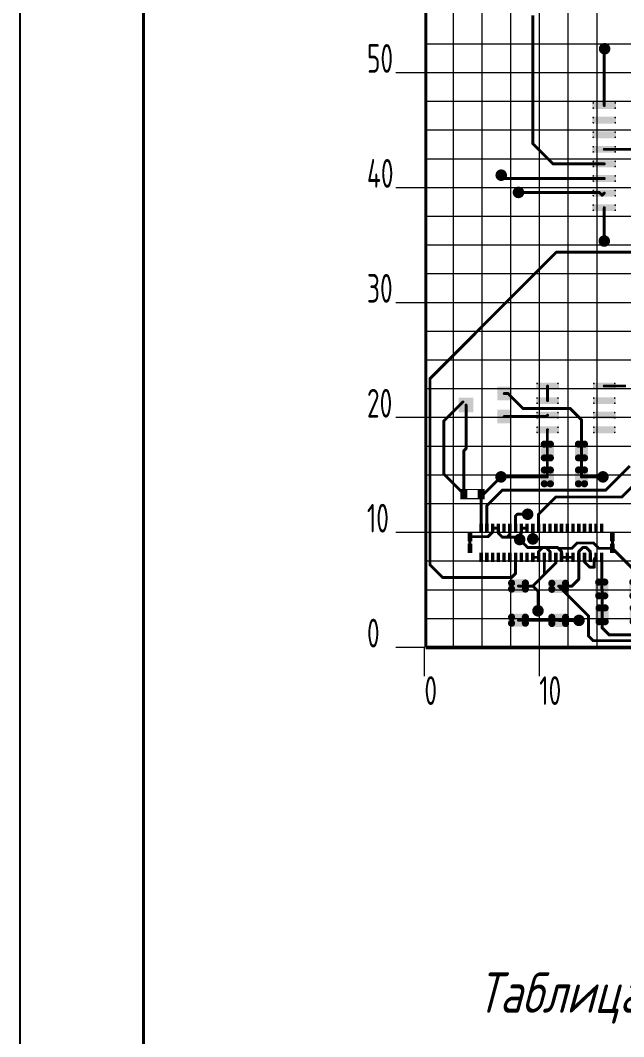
# Model space of a CAD drawing. Extents: x 1752 to 2593, y 74 to 668.
# Drawn here: x 1751.5 to 1849.6, y 402.6 to 567.7 of the extents above; entities that cross this region are included whole.
import ezdxf

# ---------------------------------------------------------------- set-up
doc = ezdxf.new("R2010")
doc.units = 0
doc.header["$MEASUREMENT"] = 0
doc.layers.get('0').update_dxf_attribs({"linetype": 'CONTINUOUS'})
for name, color, linetype in [('BottomSolder', 6, 'CONTINUOUS'), ('KeepOutLayer', 6, 'CONTINUOUS'), ('KONTUR', 7, 'CONTINUOUS'), ('TopLayer', 1, 'CONTINUOUS')]:
    doc.layers.add(name, color=color, linetype=linetype)
doc.layers.add('Основная', color=7, linetype='CONTINUOUS', lineweight=40)
doc.styles.add('ЕСКД', font='eskd15.shx', dxfattribs={"width": 0.8})
doc.styles.add('стиль1', font='romans.shx', dxfattribs={"width": 0.75, "oblique": 15, "height": 3.5})

# ---------------------------------------------------------------- blocks, each defined once
blk = doc.blocks.new('CAP3216X125N_1')
at = {"layer": 'TopLayer', "const_width": 0.31}
for points in [[(-1.905, 0.6, 1), (-1.594, 0.6, 1)], [(-1.376, 0.6, 1), (-1.065, 0.6, 1)], [(1.065, 0.6, 1), (1.376, 0.6, 1)], [(1.594, 0.6, 1), (1.905, 0.6, 1)], [(-1.905, -0.599, 1), (-1.594, -0.599, 1)], [(-1.376, -0.599, 1), (-1.065, -0.599, 1)], [(1.065, -0.599, 1), (1.376, -0.599, 1)], [(1.594, -0.599, 1), (1.905, -0.599, 1)]]:
    blk.add_lwpolyline(points, format="xyb", close=True, dxfattribs=at)
at = {"layer": 'TopLayer'}
for points in [[(-1.221, -0.91), (-1.221, 0.91), (-1.75, -0.91), (-1.75, 0.91)], [(1.749, -0.91), (1.749, 0.91), (1.22, -0.91), (1.22, 0.91)], [(-0.91, -0.599), (-0.91, 0.6), (-2.06, -0.599), (-2.06, 0.6)], [(2.06, -0.599), (2.06, 0.6), (0.91, -0.599), (0.91, 0.6)]]:
    blk.add_solid(points, dxfattribs=at)
blk = doc.blocks.new('CAP3216X125N_2')
at = {"layer": 'TopLayer', "const_width": 0.31}
for points in [[(-1.905, 0.6, 1), (-1.594, 0.6, 1)], [(-1.376, 0.6, 1), (-1.065, 0.6, 1)], [(1.065, 0.6, 1), (1.376, 0.6, 1)], [(1.594, 0.6, 1), (1.905, 0.6, 1)], [(-1.905, -0.599, 1), (-1.594, -0.599, 1)], [(-1.376, -0.599, 1), (-1.065, -0.599, 1)], [(1.065, -0.599, 1), (1.376, -0.599, 1)], [(1.594, -0.599, 1), (1.905, -0.599, 1)]]:
    blk.add_lwpolyline(points, format="xyb", close=True, dxfattribs=at)
at = {"layer": 'TopLayer'}
for points in [[(-1.221, -0.91), (-1.221, 0.91), (-1.75, -0.91), (-1.75, 0.91)], [(1.749, -0.91), (1.749, 0.91), (1.22, -0.91), (1.22, 0.91)], [(-0.91, -0.599), (-0.91, 0.6), (-2.06, -0.599), (-2.06, 0.6)], [(2.06, -0.599), (2.06, 0.6), (0.91, -0.599), (0.91, 0.6)]]:
    blk.add_solid(points, dxfattribs=at)
blk = doc.blocks.new('CAP3216X125N_4')
at = {"layer": 'TopLayer', "const_width": 0.31}
for points in [[(-1.905, 0.6, 1), (-1.594, 0.6, 1)], [(-1.376, 0.6, 1), (-1.065, 0.6, 1)], [(1.065, 0.6, 1), (1.376, 0.6, 1)], [(1.594, 0.6, 1), (1.905, 0.6, 1)], [(-1.905, -0.599, 1), (-1.594, -0.599, 1)], [(-1.376, -0.599, 1), (-1.065, -0.599, 1)], [(1.065, -0.599, 1), (1.376, -0.599, 1)], [(1.594, -0.599, 1), (1.905, -0.599, 1)]]:
    blk.add_lwpolyline(points, format="xyb", close=True, dxfattribs=at)
at = {"layer": 'TopLayer'}
for points in [[(-1.22, -0.91), (-1.22, 0.91), (-1.749, -0.91), (-1.749, 0.91)], [(1.749, -0.91), (1.749, 0.91), (1.22, -0.91), (1.22, 0.91)], [(-0.91, -0.599), (-0.91, 0.6), (-2.06, -0.599), (-2.06, 0.6)], [(2.06, -0.599), (2.06, 0.6), (0.91, -0.599), (0.91, 0.6)]]:
    blk.add_solid(points, dxfattribs=at)
blk = doc.blocks.new('CAP3216X125N_5')
at = {"layer": 'TopLayer', "const_width": 0.31}
for points in [[(-1.905, 0.6, 1), (-1.594, 0.6, 1)], [(-1.376, 0.6, 1), (-1.065, 0.6, 1)], [(1.065, 0.6, 1), (1.376, 0.6, 1)], [(1.594, 0.6, 1), (1.905, 0.6, 1)], [(-1.905, -0.599, 1), (-1.594, -0.599, 1)], [(-1.376, -0.599, 1), (-1.065, -0.599, 1)], [(1.065, -0.599, 1), (1.376, -0.599, 1)], [(1.594, -0.599, 1), (1.905, -0.599, 1)]]:
    blk.add_lwpolyline(points, format="xyb", close=True, dxfattribs=at)
at = {"layer": 'TopLayer'}
for points in [[(-1.22, -0.91), (-1.22, 0.91), (-1.749, -0.91), (-1.749, 0.91)], [(1.749, -0.91), (1.749, 0.91), (1.22, -0.91), (1.22, 0.91)], [(-0.91, -0.599), (-0.91, 0.6), (-2.06, -0.599), (-2.06, 0.6)], [(2.06, -0.599), (2.06, 0.6), (0.91, -0.599), (0.91, 0.6)]]:
    blk.add_solid(points, dxfattribs=at)
blk = doc.blocks.new('CAP3216X125N_6')
at = {"layer": 'TopLayer', "const_width": 0.31}
for points in [[(-1.905, 0.6, 1), (-1.594, 0.6, 1)], [(-1.376, 0.6, 1), (-1.065, 0.6, 1)], [(1.065, 0.6, 1), (1.376, 0.6, 1)], [(1.594, 0.6, 1), (1.905, 0.6, 1)], [(-1.905, -0.599, 1), (-1.594, -0.599, 1)], [(-1.376, -0.599, 1), (-1.065, -0.599, 1)], [(1.065, -0.599, 1), (1.376, -0.599, 1)], [(1.594, -0.599, 1), (1.905, -0.599, 1)]]:
    blk.add_lwpolyline(points, format="xyb", close=True, dxfattribs=at)
at = {"layer": 'TopLayer'}
for points in [[(-1.22, -0.91), (-1.22, 0.91), (-1.749, -0.91), (-1.749, 0.91)], [(1.749, -0.91), (1.749, 0.91), (1.22, -0.91), (1.22, 0.91)], [(-0.91, -0.599), (-0.91, 0.6), (-2.06, -0.599), (-2.06, 0.6)], [(2.06, -0.599), (2.06, 0.6), (0.91, -0.599), (0.91, 0.6)]]:
    blk.add_solid(points, dxfattribs=at)
blk = doc.blocks.new('CAP3216X125N_8')
at = {"layer": 'TopLayer', "const_width": 0.31}
for points in [[(-1.905, 0.6, 1), (-1.594, 0.6, 1)], [(-1.376, 0.6, 1), (-1.065, 0.6, 1)], [(1.065, 0.6, 1), (1.376, 0.6, 1)], [(1.594, 0.6, 1), (1.905, 0.6, 1)], [(-1.905, -0.599, 1), (-1.594, -0.599, 1)], [(-1.376, -0.599, 1), (-1.065, -0.599, 1)], [(1.065, -0.599, 1), (1.376, -0.599, 1)], [(1.594, -0.599, 1), (1.905, -0.599, 1)]]:
    blk.add_lwpolyline(points, format="xyb", close=True, dxfattribs=at)
at = {"layer": 'TopLayer'}
for points in [[(-1.22, -0.91), (-1.22, 0.91), (-1.749, -0.91), (-1.749, 0.91)], [(1.75, -0.91), (1.75, 0.91), (1.221, -0.91), (1.221, 0.91)], [(-0.91, -0.599), (-0.91, 0.6), (-2.06, -0.599), (-2.06, 0.6)], [(2.06, -0.599), (2.06, 0.6), (0.91, -0.599), (0.91, 0.6)]]:
    blk.add_solid(points, dxfattribs=at)
blk = doc.blocks.new('SOIC127P599X175_8N_51')
at = {"layer": 'TopLayer', "const_width": 0.075}
for points in [[(-3.418, 2.13, 1), (-3.343, 2.13, 1)], [(-1.598, 2.13, 1), (-1.523, 2.13, 1)], [(1.522, 2.13, 1), (1.597, 2.13, 1)], [(3.342, 2.13, 1), (3.417, 2.13, 1)], [(-3.418, 1.68, 1), (-3.343, 1.68, 1)], [(-3.418, 0.86, 1), (-3.343, 0.86, 1)], [(-1.598, 1.68, 1), (-1.523, 1.68, 1)], [(-1.598, 0.86, 1), (-1.523, 0.86, 1)], [(1.522, 1.68, 1), (1.597, 1.68, 1)], [(1.522, 0.86, 1), (1.597, 0.86, 1)], [(3.342, 1.68, 1), (3.417, 1.68, 1)], [(3.342, 0.86, 1), (3.417, 0.86, 1)], [(-3.418, 0.41, 1), (-3.343, 0.41, 1)], [(-1.598, 0.41, 1), (-1.523, 0.41, 1)], [(1.522, 0.41, 1), (1.597, 0.41, 1)], [(3.342, 0.41, 1), (3.417, 0.41, 1)], [(-3.418, -0.41, 1), (-3.343, -0.41, 1)], [(-3.418, -0.86, 1), (-3.343, -0.86, 1)], [(-1.598, -0.41, 1), (-1.523, -0.41, 1)], [(-1.598, -0.86, 1), (-1.523, -0.86, 1)], [(1.522, -0.41, 1), (1.597, -0.41, 1)], [(1.522, -0.86, 1), (1.597, -0.86, 1)], [(3.342, -0.41, 1), (3.417, -0.41, 1)], [(3.342, -0.86, 1), (3.417, -0.86, 1)], [(-3.418, -1.68, 1), (-3.343, -1.68, 1)], [(-1.598, -1.68, 1), (-1.523, -1.68, 1)], [(1.522, -1.68, 1), (1.597, -1.68, 1)], [(3.342, -1.68, 1), (3.417, -1.68, 1)], [(-3.418, -2.13, 1), (-3.343, -2.13, 1)], [(-1.598, -2.13, 1), (-1.523, -2.13, 1)], [(1.522, -2.13, 1), (1.597, -2.13, 1)], [(3.342, -2.13, 1), (3.417, -2.13, 1)]]:
    blk.add_lwpolyline(points, format="xyb", close=True, dxfattribs=at)
at = {"layer": 'TopLayer'}
for points in [[(-3.455, 1.68), (-1.485, 1.68), (-3.455, 2.13), (-1.485, 2.13)], [(-3.38, 1.605), (-1.56, 1.605), (-3.38, 2.205), (-1.56, 2.205)], [(1.485, 1.68), (3.455, 1.68), (1.485, 2.13), (3.455, 2.13)], [(1.56, 1.605), (3.38, 1.605), (1.56, 2.205), (3.38, 2.205)], [(-3.38, 0.335), (-1.56, 0.335), (-3.38, 0.935), (-1.56, 0.935)], [(1.56, 0.335), (3.38, 0.335), (1.56, 0.935), (3.38, 0.935)], [(-3.455, 0.41), (-1.485, 0.41), (-3.455, 0.86), (-1.485, 0.86)], [(1.485, 0.41), (3.455, 0.41), (1.485, 0.86), (3.455, 0.86)], [(-3.455, -0.86), (-1.485, -0.86), (-3.455, -0.41), (-1.485, -0.41)], [(-3.38, -0.935), (-1.56, -0.935), (-3.38, -0.335), (-1.56, -0.335)], [(1.485, -0.86), (3.455, -0.86), (1.485, -0.41), (3.455, -0.41)], [(1.56, -0.935), (3.38, -0.935), (1.56, -0.335), (3.38, -0.335)], [(-3.455, -2.13), (-1.485, -2.13), (-3.455, -1.68), (-1.485, -1.68)], [(-3.38, -2.205), (-1.56, -2.205), (-3.38, -1.605), (-1.56, -1.605)], [(1.485, -2.13), (3.455, -2.13), (1.485, -1.68), (3.455, -1.68)], [(1.56, -2.205), (3.38, -2.205), (1.56, -1.605), (3.38, -1.605)]]:
    blk.add_solid(points, dxfattribs=at)
blk = doc.blocks.new('SOIC127P1030X265_16N_52')
at = {"layer": 'TopLayer', "const_width": 0.075}
for points in [[(-5.633, 4.67, 1), (-5.558, 4.67, 1)], [(-3.723, 4.67, 1), (-3.648, 4.67, 1)], [(3.648, 4.67, 1), (3.723, 4.67, 1)], [(5.558, 4.67, 1), (5.633, 4.67, 1)], [(-5.633, 4.22, 1), (-5.558, 4.22, 1)], [(-3.723, 4.22, 1), (-3.648, 4.22, 1)], [(3.648, 4.22, 1), (3.723, 4.22, 1)], [(5.558, 4.22, 1), (5.633, 4.22, 1)], [(-5.633, 3.4, 1), (-5.558, 3.4, 1)], [(-5.633, 2.95, 1), (-5.558, 2.95, 1)], [(-3.723, 3.4, 1), (-3.648, 3.4, 1)], [(-3.723, 2.95, 1), (-3.648, 2.95, 1)], [(3.648, 3.4, 1), (3.723, 3.4, 1)], [(3.648, 2.95, 1), (3.723, 2.95, 1)], [(5.558, 3.4, 1), (5.633, 3.4, 1)], [(5.558, 2.95, 1), (5.633, 2.95, 1)], [(-5.633, 2.13, 1), (-5.558, 2.13, 1)], [(-3.723, 2.13, 1), (-3.648, 2.13, 1)], [(3.648, 2.13, 1), (3.723, 2.13, 1)], [(5.558, 2.13, 1), (5.633, 2.13, 1)], [(-5.633, 1.68, 1), (-5.558, 1.68, 1)], [(-5.633, 0.86, 1), (-5.558, 0.86, 1)], [(-3.723, 1.68, 1), (-3.648, 1.68, 1)], [(-3.723, 0.86, 1), (-3.648, 0.86, 1)], [(3.648, 1.68, 1), (3.723, 1.68, 1)], [(3.648, 0.86, 1), (3.723, 0.86, 1)], [(5.558, 1.68, 1), (5.633, 1.68, 1)], [(5.558, 0.86, 1), (5.633, 0.86, 1)], [(-5.633, 0.41, 1), (-5.558, 0.41, 1)], [(-3.723, 0.41, 1), (-3.648, 0.41, 1)], [(3.648, 0.41, 1), (3.723, 0.41, 1)], [(5.558, 0.41, 1), (5.633, 0.41, 1)], [(-5.633, -0.41, 1), (-5.558, -0.41, 1)], [(-5.633, -0.86, 1), (-5.558, -0.86, 1)], [(-3.723, -0.41, 1), (-3.648, -0.41, 1)], [(-3.723, -0.86, 1), (-3.648, -0.86, 1)], [(3.648, -0.41, 1), (3.723, -0.41, 1)], [(3.648, -0.86, 1), (3.723, -0.86, 1)], [(5.558, -0.41, 1), (5.633, -0.41, 1)], [(5.558, -0.86, 1), (5.633, -0.86, 1)], [(-5.633, -1.68, 1), (-5.558, -1.68, 1)], [(-3.723, -1.68, 1), (-3.648, -1.68, 1)], [(3.648, -1.68, 1), (3.723, -1.68, 1)], [(5.558, -1.68, 1), (5.633, -1.68, 1)], [(-5.633, -2.13, 1), (-5.558, -2.13, 1)], [(-3.723, -2.13, 1), (-3.648, -2.13, 1)], [(3.648, -2.13, 1), (3.723, -2.13, 1)], [(5.558, -2.13, 1), (5.633, -2.13, 1)], [(-5.633, -2.95, 1), (-5.558, -2.95, 1)], [(-5.633, -3.4, 1), (-5.558, -3.4, 1)], [(-3.723, -2.95, 1), (-3.648, -2.95, 1)], [(-3.723, -3.4, 1), (-3.648, -3.4, 1)], [(3.648, -2.95, 1), (3.723, -2.95, 1)], [(3.648, -3.4, 1), (3.723, -3.4, 1)], [(5.558, -2.95, 1), (5.633, -2.95, 1)], [(5.558, -3.4, 1), (5.633, -3.4, 1)], [(-5.633, -4.22, 1), (-5.558, -4.22, 1)], [(-3.723, -4.22, 1), (-3.648, -4.22, 1)], [(3.648, -4.22, 1), (3.723, -4.22, 1)], [(5.558, -4.22, 1), (5.633, -4.22, 1)], [(-5.633, -4.67, 1), (-5.558, -4.67, 1)], [(-3.723, -4.67, 1), (-3.648, -4.67, 1)], [(3.648, -4.67, 1), (3.723, -4.67, 1)], [(5.558, -4.67, 1), (5.633, -4.67, 1)]]:
    blk.add_lwpolyline(points, format="xyb", close=True, dxfattribs=at)
at = {"layer": 'TopLayer'}
for points in [[(-5.67, 4.22), (-3.61, 4.22), (-5.67, 4.67), (-3.61, 4.67)], [(-5.595, 4.145), (-3.685, 4.145), (-5.595, 4.745), (-3.685, 4.745)], [(3.61, 4.22), (5.67, 4.22), (3.61, 4.67), (5.67, 4.67)], [(3.685, 4.145), (5.595, 4.145), (3.685, 4.745), (5.595, 4.745)], [(-5.67, 2.95), (-3.61, 2.95), (-5.67, 3.4), (-3.61, 3.4)], [(-5.595, 2.875), (-3.685, 2.875), (-5.595, 3.475), (-3.685, 3.475)], [(3.61, 2.95), (5.67, 2.95), (3.61, 3.4), (5.67, 3.4)], [(3.685, 2.875), (5.595, 2.875), (3.685, 3.475), (5.595, 3.475)], [(-5.67, 1.68), (-3.61, 1.68), (-5.67, 2.13), (-3.61, 2.13)], [(-5.595, 1.605), (-3.685, 1.605), (-5.595, 2.205), (-3.685, 2.205)], [(3.61, 1.68), (5.67, 1.68), (3.61, 2.13), (5.67, 2.13)], [(3.685, 1.605), (5.595, 1.605), (3.685, 2.205), (5.595, 2.205)], [(-5.595, 0.335), (-3.685, 0.335), (-5.595, 0.935), (-3.685, 0.935)], [(3.685, 0.335), (5.595, 0.335), (3.685, 0.935), (5.595, 0.935)], [(-5.67, 0.41), (-3.61, 0.41), (-5.67, 0.86), (-3.61, 0.86)], [(3.61, 0.41), (5.67, 0.41), (3.61, 0.86), (5.67, 0.86)], [(-5.67, -0.86), (-3.61, -0.86), (-5.67, -0.41), (-3.61, -0.41)], [(-5.595, -0.935), (-3.685, -0.935), (-5.595, -0.335), (-3.685, -0.335)], [(3.61, -0.86), (5.67, -0.86), (3.61, -0.41), (5.67, -0.41)], [(3.685, -0.935), (5.595, -0.935), (3.685, -0.335), (5.595, -0.335)], [(-5.67, -2.13), (-3.61, -2.13), (-5.67, -1.68), (-3.61, -1.68)], [(-5.595, -2.205), (-3.685, -2.205), (-5.595, -1.605), (-3.685, -1.605)], [(3.61, -2.13), (5.67, -2.13), (3.61, -1.68), (5.67, -1.68)], [(3.685, -2.205), (5.595, -2.205), (3.685, -1.605), (5.595, -1.605)], [(-5.67, -3.4), (-3.61, -3.4), (-5.67, -2.95), (-3.61, -2.95)], [(-5.595, -3.475), (-3.685, -3.475), (-5.595, -2.875), (-3.685, -2.875)], [(3.61, -3.4), (5.67, -3.4), (3.61, -2.95), (5.67, -2.95)], [(3.685, -3.475), (5.595, -3.475), (3.685, -2.875), (5.595, -2.875)], [(-5.67, -4.67), (-3.61, -4.67), (-5.67, -4.22), (-3.61, -4.22)], [(-5.595, -4.745), (-3.685, -4.745), (-5.595, -4.145), (-3.685, -4.145)], [(3.61, -4.67), (5.67, -4.67), (3.61, -4.22), (5.67, -4.22)], [(3.685, -4.745), (5.595, -4.745), (3.685, -4.145), (5.595, -4.145)]]:
    blk.add_solid(points, dxfattribs=at)
blk = doc.blocks.new('___0603_61')
at = {"layer": 'KeepOutLayer', "const_width": 0.1}
for points in [[(-0.8, -0.4), (-0.8, 0.4)], [(-0.8, 0.4), (0.8, 0.4)], [(0.8, -0.4), (0.8, 0.4)], [(-0.8, -0.4), (0.8, -0.4)]]:
    blk.add_lwpolyline(points, dxfattribs=at)
at = {"layer": 'KeepOutLayer', "const_width": 0.05}
for points in [[(-0.825, 0.4, 1), (-0.775, 0.4, 1)], [(-0.825, 0.4, 1), (-0.775, 0.4, 1)], [(0.775, 0.4, 1), (0.825, 0.4, 1)], [(0.775, 0.4, 1), (0.825, 0.4, 1)], [(-0.825, -0.4, 1), (-0.775, -0.4, 1)], [(-0.825, -0.4, 1), (-0.775, -0.4, 1)], [(0.775, -0.4, 1), (0.825, -0.4, 1)], [(0.775, -0.4, 1), (0.825, -0.4, 1)]]:
    blk.add_lwpolyline(points, format="xyb", close=True, dxfattribs=at)
at = {"layer": 'TopLayer'}
for points in [[(-1.05, -0.45), (-0.45, -0.45), (-1.05, 0.45), (-0.45, 0.45)], [(0.45, -0.45), (1.05, -0.45), (0.45, 0.45), (1.05, 0.45)]]:
    blk.add_solid(points, dxfattribs=at)
blk = doc.blocks.new('TRIMPOT_SMD_TC33X_120')
at = {"layer": 'TopLayer'}
for points in [[(-0.635, 0.928), (0.635, 0.928), (-0.635, 2.198), (0.635, 2.198)], [(-1.6, -2.361), (-0.4, -2.361), (-1.6, -1.162), (-0.4, -1.162)], [(0.4, -2.361), (1.6, -2.361), (0.4, -1.162), (1.6, -1.162)]]:
    blk.add_solid(points, dxfattribs=at)
blk = doc.blocks.new('GCT_FFC2B28_22_G_REVA_128')
at = {"layer": 'TopLayer'}
for points in [[(-6.423, 0.108), (-6.023, 0.108), (-6.423, 0.908), (-6.023, 0.908)], [(-5.4, 0.85), (-5.1, 0.85), (-5.4, 1.65), (-5.1, 1.65)], [(-4.9, 0.85), (-4.6, 0.85), (-4.9, 1.65), (-4.6, 1.65)], [(-4.4, 0.85), (-4.1, 0.85), (-4.4, 1.65), (-4.1, 1.65)], [(-3.9, 0.85), (-3.6, 0.85), (-3.9, 1.65), (-3.6, 1.65)], [(-3.4, 0.85), (-3.1, 0.85), (-3.4, 1.65), (-3.1, 1.65)], [(-2.9, 0.85), (-2.6, 0.85), (-2.9, 1.65), (-2.6, 1.65)], [(-2.4, 0.85), (-2.1, 0.85), (-2.4, 1.65), (-2.1, 1.65)], [(-1.9, 0.85), (-1.6, 0.85), (-1.9, 1.65), (-1.6, 1.65)], [(-1.4, 0.85), (-1.1, 0.85), (-1.4, 1.65), (-1.1, 1.65)], [(-0.9, 0.85), (-0.6, 0.85), (-0.9, 1.65), (-0.6, 1.65)], [(-0.4, 0.85), (-0.1, 0.85), (-0.4, 1.65), (-0.1, 1.65)], [(0.1, 0.85), (0.4, 0.85), (0.1, 1.65), (0.4, 1.65)], [(0.6, 0.85), (0.9, 0.85), (0.6, 1.65), (0.9, 1.65)], [(1.1, 0.85), (1.4, 0.85), (1.1, 1.65), (1.4, 1.65)], [(1.6, 0.85), (1.9, 0.85), (1.6, 1.65), (1.9, 1.65)], [(2.1, 0.85), (2.4, 0.85), (2.1, 1.65), (2.4, 1.65)], [(2.6, 0.85), (2.9, 0.85), (2.6, 1.65), (2.9, 1.65)], [(3.1, 0.85), (3.4, 0.85), (3.1, 1.65), (3.4, 1.65)], [(3.6, 0.85), (3.9, 0.85), (3.6, 1.65), (3.9, 1.65)], [(4.1, 0.85), (4.4, 0.85), (4.1, 1.65), (4.4, 1.65)], [(4.6, 0.85), (4.9, 0.85), (4.6, 1.65), (4.9, 1.65)], [(5.1, 0.85), (5.4, 0.85), (5.1, 1.65), (5.4, 1.65)], [(5.977, 0.108), (6.377, 0.108), (5.977, 0.908), (6.377, 0.908)], [(-6.423, -0.908), (-6.023, -0.908), (-6.423, -0.108), (-6.023, -0.108)], [(5.977, -0.908), (6.377, -0.908), (5.977, -0.108), (6.377, -0.108)], [(-5.4, -1.69), (-5.1, -1.69), (-5.4, -0.89), (-5.1, -0.89)], [(-4.9, -1.69), (-4.6, -1.69), (-4.9, -0.89), (-4.6, -0.89)], [(-4.4, -1.69), (-4.1, -1.69), (-4.4, -0.89), (-4.1, -0.89)], [(-3.9, -1.69), (-3.6, -1.69), (-3.9, -0.89), (-3.6, -0.89)], [(-3.4, -1.69), (-3.1, -1.69), (-3.4, -0.89), (-3.1, -0.89)], [(-2.9, -1.69), (-2.6, -1.69), (-2.9, -0.89), (-2.6, -0.89)], [(-2.4, -1.69), (-2.1, -1.69), (-2.4, -0.89), (-2.1, -0.89)], [(-1.9, -1.69), (-1.6, -1.69), (-1.9, -0.89), (-1.6, -0.89)], [(-1.4, -1.69), (-1.1, -1.69), (-1.4, -0.89), (-1.1, -0.89)], [(-0.9, -1.69), (-0.6, -1.69), (-0.9, -0.89), (-0.6, -0.89)], [(-0.4, -1.69), (-0.1, -1.69), (-0.4, -0.89), (-0.1, -0.89)], [(0.1, -1.69), (0.4, -1.69), (0.1, -0.89), (0.4, -0.89)], [(0.6, -1.69), (0.9, -1.69), (0.6, -0.89), (0.9, -0.89)], [(1.1, -1.69), (1.4, -1.69), (1.1, -0.89), (1.4, -0.89)], [(1.6, -1.69), (1.9, -1.69), (1.6, -0.89), (1.9, -0.89)], [(2.1, -1.69), (2.4, -1.69), (2.1, -0.89), (2.4, -0.89)], [(2.6, -1.69), (2.9, -1.69), (2.6, -0.89), (2.9, -0.89)], [(3.1, -1.69), (3.4, -1.69), (3.1, -0.89), (3.4, -0.89)], [(3.6, -1.69), (3.9, -1.69), (3.6, -0.89), (3.9, -0.89)], [(4.1, -1.69), (4.4, -1.69), (4.1, -0.89), (4.4, -0.89)], [(4.6, -1.69), (4.9, -1.69), (4.6, -0.89), (4.9, -0.89)], [(5.1, -1.69), (5.4, -1.69), (5.1, -0.89), (5.4, -0.89)]]:
    blk.add_solid(points, dxfattribs=at)

msp = doc.modelspace()

# ---------------------------------------------------------------- linework, layer by layer
at = {"lineweight": 9}
for p, q in [((1821.872, 615.167), (1821.872, 465.809)), ((1826.539, 615.167), (1826.539, 465.809)), ((1831.207, 615.167), (1831.207, 465.809)), ((1835.874, 615.167), (1835.874, 461.142)), ((1840.542, 615.167), (1840.542, 465.809)), ((1845.209, 615.167), (1845.209, 465.809)), ((2003.902, 563.826), (1817.205, 563.826)), ((2003.902, 559.158), (1812.537, 559.158)), ((2003.902, 554.491), (1817.205, 554.491)), ((2003.902, 549.823), (1817.205, 549.823)), ((2003.902, 545.156), (1817.205, 545.156)), ((2003.902, 540.488), (1812.537, 540.488)), ((2003.902, 535.821), (1817.205, 535.821)), ((2003.902, 531.153), (1817.205, 531.153)), ((2003.902, 526.486), (1817.205, 526.486)), ((2003.902, 521.819), (1812.537, 521.819)), ((2003.902, 517.151), (1817.205, 517.151)), ((2003.902, 512.484), (1817.205, 512.484)), ((2003.902, 507.816), (1817.205, 507.816)), ((2003.902, 503.149), (1812.537, 503.149)), ((2003.902, 498.481), (1817.205, 498.481)), ((2003.902, 493.814), (1817.205, 493.814)), ((2003.902, 489.146), (1817.205, 489.146)), ((2003.902, 484.479), (1812.537, 484.479)), ((2003.902, 479.812), (1817.205, 479.812)), ((2003.902, 475.144), (1817.205, 475.144)), ((2003.902, 470.477), (1817.205, 470.477)), ((1817.205, 465.809), (1812.537, 465.809)), ((1817.205, 461.142), (1817.205, 465.809))]:
    msp.add_line(p, q, dxfattribs=at)
at = {"layer": 'BottomSolder', "const_width": 0.936}
for points in [[(1846.027, 563.065, 1), (1846.963, 563.065, 1)], [(1829.224, 542.528, 1), (1830.16, 542.528, 1)], [(1832.024, 539.728, 1), (1832.961, 539.728, 1)], [(1845.971, 531.83, 1), (1846.907, 531.83, 1)], [(1829.181, 493.52, 1), (1830.117, 493.52, 1)], [(1845.747, 493.52, 1), (1846.683, 493.52, 1)], [(1833.518, 487.452, 1), (1834.454, 487.452, 1)], [(1832.211, 483.345, 1), (1833.148, 483.345, 1)], [(1834.358, 483.438, 1), (1835.295, 483.438, 1)], [(1835.198, 471.77, 1), (1836.135, 471.77, 1)], [(1841.854, 470.211, 1), (1842.79, 470.211, 1)]]:
    msp.add_lwpolyline(points, format="xyb", close=True, dxfattribs=at)
at = {"layer": 'KeepOutLayer', "lineweight": 50}
msp.add_line((1817.442, 465.809), (2031.907, 465.809), dxfattribs=at)
at = {"layer": 'KeepOutLayer', "lineweight": 50, "const_width": 0.474}
msp.add_lwpolyline([(1817.442, 465.809), (1817.442, 585.296)], dxfattribs=at)
at = {"layer": 'KONTUR'}
msp.add_line((1751.538, 73.57), (1751.538, 667.57), dxfattribs=at)
at = {"layer": 'TopLayer', "const_width": 0.474}
for points in [[(1834.826, 547.662), (1834.826, 568.511)], [(1846.439, 563.009), (1846.495, 563.065)], [(1846.439, 553.842), (1846.439, 563.009)], [(1834.826, 547.662), (1838.131, 544.358)], [(1846.439, 546.729), (1852.563, 546.729)], [(1838.131, 544.358), (1846.439, 544.358)], [(1829.692, 542.528), (1830.233, 541.987)], [(1830.233, 541.987), (1846.439, 541.987)], [(1832.493, 539.728), (1845.617, 539.728)], [(1845.617, 539.728), (1846.084, 539.261)], [(1845.617, 539.728), (1846.084, 539.261)], [(1845.617, 539.728), (1846.084, 539.261)], [(1846.084, 539.261), (1846.439, 539.616)], [(1846.439, 531.83), (1846.439, 537.245)], [(1818.117, 509.483), (1838.654, 530.019)], [(1838.654, 530.019), (1851.536, 530.019)], [(1818.117, 479.238), (1818.117, 509.483)], [(1837.216, 505.907), (1837.216, 508.279)], [(1846.439, 508.279), (1849.967, 508.279)], [(1830.18, 507.056), (1830.812, 507.056)], [(1830.812, 507.056), (1833.239, 504.629)], [(1820.357, 502.575), (1823.472, 505.69)], [(1820.357, 502.575), (1823.472, 505.69)], [(1820.357, 502.575), (1823.472, 505.69)], [(1823.472, 505.69), (1823.472, 505.69)], [(1823.973, 498.103), (1823.973, 505.189)], [(1830.18, 503.322), (1837.001, 503.322)], [(1833.239, 504.629), (1840.894, 504.629)], [(1837.001, 503.322), (1837.216, 503.536)], [(1840.894, 504.629), (1842.733, 502.79)], [(1820.357, 493.987), (1820.357, 502.575)], [(1842.733, 493.52), (1842.733, 502.79)], [(1837.188, 501.137), (1837.216, 501.165)], [(1837.188, 497.721), (1837.188, 501.137)], [(1823.624, 497.754), (1823.973, 498.103)], [(1823.624, 490.72), (1823.624, 497.754)], [(1837.188, 493.52), (1837.188, 497.721)], [(1837.188, 497.721), (1837.188, 497.721)], [(1846.682, 491.373), (1850.602, 495.294)], [(1820.357, 493.987), (1823.624, 490.72)], [(1826.425, 490.296), (1829.649, 493.52)], [(1826.425, 490.296), (1829.649, 493.52)], [(1826.637, 490.508), (1829.649, 493.52)], [(1829.649, 493.52), (1837.188, 493.52)], [(1842.733, 493.52), (1846.215, 493.52)], [(1849.295, 490.253), (1853.496, 494.454)], [(1826.425, 487.938), (1826.425, 490.72)], [(1826.425, 490.296), (1826.637, 490.508)], [(1826.425, 485.193), (1826.425, 490.296)], [(1827.358, 488.853), (1829.879, 491.373)], [(1829.879, 491.373), (1846.682, 491.373)], [(1835.76, 487.452), (1838.56, 490.253)], [(1838.56, 490.253), (1849.295, 490.253)], [(1827.358, 485.193), (1827.358, 488.853)], [(1826.425, 485.193), (1826.425, 487.938)], [(1826.425, 487.938), (1826.425, 487.938)], [(1832.026, 487.172), (1832.306, 487.452)], [(1832.026, 485.193), (1832.026, 487.172)], [(1832.306, 487.452), (1833.986, 487.452)], [(1835.76, 485.193), (1835.76, 487.452)], [(1828.292, 485.193), (1829.225, 485.193)], [(1828.292, 484.551), (1828.292, 485.193)], [(1829.225, 484.372), (1829.225, 485.193)], [(1831.092, 484.185), (1831.092, 485.193)], [(1832.959, 485.193), (1833.893, 485.193)], [(1832.959, 484.372), (1832.959, 485.193)], [(1834.826, 483.438), (1834.826, 485.193)], [(1824.608, 481.911), (1824.608, 483.808)], [(1824.608, 483.808), (1827.549, 483.808)], [(1827.549, 483.808), (1828.292, 484.551)], [(1829.225, 484.372), (1829.879, 483.718)], [(1829.879, 483.718), (1830.626, 483.718)], [(1830.626, 483.718), (1831.092, 484.185)], [(1830.626, 483.718), (1832.306, 483.718)], [(1832.306, 483.718), (1832.959, 484.372)], [(1832.306, 483.718), (1832.679, 483.345)], [(1847.759, 481.911), (1847.759, 483.808)], [(1832.679, 483.345), (1833.986, 482.038)], [(1833.986, 482.038), (1836.413, 482.038)], [(1835.76, 481.385), (1836.413, 482.038)], [(1836.413, 482.038), (1836.973, 482.038)], [(1836.973, 482.038), (1837.627, 481.385)], [(1836.973, 482.038), (1838.84, 482.038)], [(1838.84, 482.038), (1838.967, 481.911)], [(1838.967, 481.911), (1839.494, 481.385)], [(1838.967, 481.911), (1841.165, 481.911)], [(1841.165, 481.911), (1842.039, 482.785)], [(1842.039, 482.785), (1844.687, 482.785)], [(1842.294, 481.385), (1842.948, 482.038)], [(1842.948, 482.038), (1843.508, 482.038)], [(1843.508, 482.038), (1844.161, 481.385)], [(1844.687, 482.785), (1845.561, 481.911)], [(1845.561, 481.911), (1847.759, 481.911)], [(1847.759, 481.911), (1851.573, 478.097)], [(1832.026, 477.837), (1832.026, 480.451)], [(1834.826, 480.451), (1835.76, 480.451)], [(1835.76, 480.451), (1835.76, 481.385)], [(1836.693, 477.651), (1836.693, 480.451)], [(1837.627, 480.451), (1837.627, 481.385)], [(1838.56, 479.518), (1838.56, 480.451)], [(1839.494, 480.451), (1839.494, 481.385)], [(1839.494, 480.451), (1840.427, 480.451)], [(1840.427, 480.451), (1841.361, 480.451)], [(1842.294, 480.451), (1842.294, 481.385)], [(1842.294, 476.904), (1842.294, 480.451)], [(1843.228, 479.704), (1843.228, 480.451)], [(1844.161, 480.451), (1844.161, 481.385)], [(1844.815, 480.171), (1845.095, 480.451)], [(1846.028, 475.317), (1846.028, 480.451)], [(1818.117, 479.238), (1820.17, 477.184)], [(1836.693, 477.651), (1838.56, 479.518)], [(1843.228, 479.704), (1844.068, 478.864)], [(1844.068, 478.864), (1844.815, 478.864)], [(1844.815, 478.864), (1844.815, 480.171)], [(1820.17, 477.184), (1831.372, 477.184)], [(1831.372, 477.184), (1832.026, 477.837)], [(1834.826, 475.784), (1836.693, 477.651)], [(1841.146, 475.756), (1842.294, 476.904)], [(1832.493, 475.784), (1834.826, 475.784)], [(1834.826, 475.784), (1835.666, 474.943)], [(1839.027, 475.756), (1841.146, 475.756)], [(1839.027, 475.756), (1843.881, 470.902)], [(1846.028, 475.317), (1846.084, 475.261)], [(1846.084, 471.116), (1846.084, 475.261)], [(1835.666, 471.77), (1835.666, 474.943)], [(1843.881, 467.662), (1843.881, 470.902)], [(1846.084, 469.007), (1846.084, 471.116)], [(1832.493, 470.239), (1838.999, 470.239)], [(1838.999, 470.239), (1839.027, 470.211)], [(1839.027, 470.211), (1842.322, 470.211)], [(1846.084, 469.007), (1847.242, 467.849)], [(1843.881, 467.662), (1844.628, 466.916)], [(1847.242, 467.849), (1859.75, 467.849)], [(1844.628, 466.916), (1996.6, 466.916)]]:
    msp.add_lwpolyline(points, dxfattribs=at)
at = {"layer": 'TopLayer'}
for points, const_width in [([(1846.121, 563.065, 1), (1846.868, 563.065, 1)], 0.747), ([(1846.32, 563.009, 1), (1846.557, 563.009, 1)], 0.237), ([(1846.32, 563.009, 1), (1846.557, 563.009, 1)], 0.237), ([(1846.376, 563.065, 1), (1846.613, 563.065, 1)], 0.237), ([(1846.32, 553.842, 1), (1846.557, 553.842, 1)], 0.237), ([(1834.708, 547.662, 1), (1834.945, 547.662, 1)], 0.237), ([(1834.708, 547.662, 1), (1834.945, 547.662, 1)], 0.237), ([(1846.32, 546.729, 1), (1846.557, 546.729, 1)], 0.237), ([(1829.319, 542.528, 1), (1830.066, 542.528, 1)], 0.747), ([(1838.012, 544.358, 1), (1838.249, 544.358, 1)], 0.237), ([(1838.012, 544.358, 1), (1838.249, 544.358, 1)], 0.237), ([(1846.32, 544.358, 1), (1846.557, 544.358, 1)], 0.237), ([(1829.574, 542.528, 1), (1829.811, 542.528, 1)], 0.237), ([(1830.115, 541.987, 1), (1830.352, 541.987, 1)], 0.237), ([(1830.115, 541.987, 1), (1830.352, 541.987, 1)], 0.237), ([(1846.32, 541.987, 1), (1846.557, 541.987, 1)], 0.237), ([(1832.119, 539.728, 1), (1832.866, 539.728, 1)], 0.747), ([(1832.374, 539.728, 1), (1832.611, 539.728, 1)], 0.237), ([(1845.499, 539.728, 1), (1845.736, 539.728, 1)], 0.237), ([(1845.499, 539.728, 1), (1845.736, 539.728, 1)], 0.237), ([(1845.499, 539.728, 1), (1845.736, 539.728, 1)], 0.237), ([(1845.499, 539.728, 1), (1845.736, 539.728, 1)], 0.237), ([(1845.966, 539.261, 1), (1846.203, 539.261, 1)], 0.237), ([(1845.966, 539.261, 1), (1846.203, 539.261, 1)], 0.237), ([(1845.966, 539.261, 1), (1846.203, 539.261, 1)], 0.237), ([(1845.966, 539.261, 1), (1846.203, 539.261, 1)], 0.237), ([(1846.32, 539.616, 1), (1846.557, 539.616, 1)], 0.237), ([(1846.32, 537.245, 1), (1846.557, 537.245, 1)], 0.237), ([(1846.065, 531.83, 1), (1846.812, 531.83, 1)], 0.747), ([(1846.32, 531.83, 1), (1846.557, 531.83, 1)], 0.237), ([(1838.535, 530.019, 1), (1838.772, 530.019, 1)], 0.237), ([(1838.535, 530.019, 1), (1838.772, 530.019, 1)], 0.237), ([(1817.998, 509.483, 1), (1818.235, 509.483, 1)], 0.237), ([(1817.998, 509.483, 1), (1818.235, 509.483, 1)], 0.237), ([(1837.097, 508.279, 1), (1837.335, 508.279, 1)], 0.237), ([(1846.32, 508.279, 1), (1846.557, 508.279, 1)], 0.237), ([(1830.062, 507.056, 1), (1830.299, 507.056, 1)], 0.237), ([(1830.694, 507.056, 1), (1830.931, 507.056, 1)], 0.237), ([(1830.694, 507.056, 1), (1830.931, 507.056, 1)], 0.237), ([(1823.353, 505.69, 1), (1823.59, 505.69, 1)], 0.237), ([(1823.353, 505.69, 1), (1823.59, 505.69, 1)], 0.237), ([(1823.353, 505.69, 1), (1823.59, 505.69, 1)], 0.237), ([(1823.353, 505.69, 1), (1823.59, 505.69, 1)], 0.237), ([(1823.353, 505.69, 1), (1823.59, 505.69, 1)], 0.237), ([(1823.854, 505.189, 1), (1824.091, 505.189, 1)], 0.237), ([(1837.097, 505.907, 1), (1837.335, 505.907, 1)], 0.237), ([(1830.062, 503.322, 1), (1830.299, 503.322, 1)], 0.237), ([(1833.121, 504.629, 1), (1833.358, 504.629, 1)], 0.237), ([(1833.121, 504.629, 1), (1833.358, 504.629, 1)], 0.237), ([(1836.883, 503.322, 1), (1837.12, 503.322, 1)], 0.237), ([(1836.883, 503.322, 1), (1837.12, 503.322, 1)], 0.237), ([(1837.097, 503.536, 1), (1837.335, 503.536, 1)], 0.237), ([(1840.775, 504.629, 1), (1841.013, 504.629, 1)], 0.237), ([(1840.775, 504.629, 1), (1841.013, 504.629, 1)], 0.237), ([(1820.239, 502.575, 1), (1820.476, 502.575, 1)], 0.237), ([(1820.239, 502.575, 1), (1820.476, 502.575, 1)], 0.237), ([(1820.239, 502.575, 1), (1820.476, 502.575, 1)], 0.237), ([(1820.239, 502.575, 1), (1820.476, 502.575, 1)], 0.237), ([(1842.614, 502.79, 1), (1842.851, 502.79, 1)], 0.237), ([(1842.614, 502.79, 1), (1842.851, 502.79, 1)], 0.237), ([(1837.07, 501.137, 1), (1837.307, 501.137, 1)], 0.237), ([(1837.07, 501.137, 1), (1837.307, 501.137, 1)], 0.237), ([(1837.097, 501.165, 1), (1837.335, 501.165, 1)], 0.237), ([(1823.506, 497.754, 1), (1823.743, 497.754, 1)], 0.237), ([(1823.506, 497.754, 1), (1823.743, 497.754, 1)], 0.237), ([(1823.854, 498.103, 1), (1824.091, 498.103, 1)], 0.237), ([(1823.854, 498.103, 1), (1824.091, 498.103, 1)], 0.237), ([(1837.069, 497.721, 1), (1837.307, 497.721, 1)], 0.237), ([(1837.069, 497.721, 1), (1837.307, 497.721, 1)], 0.237), ([(1837.07, 497.721, 1), (1837.307, 497.721, 1)], 0.237), ([(1837.07, 497.721, 1), (1837.307, 497.721, 1)], 0.237), ([(1820.239, 493.987, 1), (1820.476, 493.987, 1)], 0.237), ([(1820.239, 493.987, 1), (1820.476, 493.987, 1)], 0.237), ([(1829.276, 493.52, 1), (1830.023, 493.52, 1)], 0.747), ([(1829.531, 493.52, 1), (1829.768, 493.52, 1)], 0.237), ([(1829.531, 493.52, 1), (1829.768, 493.52, 1)], 0.237), ([(1829.531, 493.52, 1), (1829.768, 493.52, 1)], 0.237), ([(1829.531, 493.52, 1), (1829.768, 493.52, 1)], 0.237), ([(1837.069, 493.52, 1), (1837.307, 493.52, 1)], 0.237), ([(1837.069, 493.52, 1), (1837.307, 493.52, 1)], 0.237), ([(1842.614, 493.52, 1), (1842.851, 493.52, 1)], 0.237), ([(1842.614, 493.52, 1), (1842.851, 493.52, 1)], 0.237), ([(1845.842, 493.52, 1), (1846.588, 493.52, 1)], 0.747), ([(1846.096, 493.52, 1), (1846.333, 493.52, 1)], 0.237), ([(1823.506, 490.72, 1), (1823.743, 490.72, 1)], 0.237), ([(1823.506, 490.72, 1), (1823.743, 490.72, 1)], 0.237), ([(1826.306, 490.72, 1), (1826.544, 490.72, 1)], 0.237), ([(1826.306, 490.296, 1), (1826.543, 490.296, 1)], 0.237), ([(1826.306, 490.296, 1), (1826.543, 490.296, 1)], 0.237), ([(1826.306, 490.296, 1), (1826.543, 490.296, 1)], 0.237), ([(1826.306, 490.296, 1), (1826.544, 490.296, 1)], 0.237), ([(1826.518, 490.508, 1), (1826.755, 490.508, 1)], 0.237), ([(1826.518, 490.508, 1), (1826.755, 490.508, 1)], 0.237), ([(1829.76, 491.373, 1), (1829.997, 491.373, 1)], 0.237), ([(1829.76, 491.373, 1), (1829.997, 491.373, 1)], 0.237), ([(1838.442, 490.253, 1), (1838.679, 490.253, 1)], 0.237), ([(1838.442, 490.253, 1), (1838.679, 490.253, 1)], 0.237), ([(1846.563, 491.373, 1), (1846.8, 491.373, 1)], 0.237), ([(1846.563, 491.373, 1), (1846.8, 491.373, 1)], 0.237), ([(1849.177, 490.253, 1), (1849.414, 490.253, 1)], 0.237), ([(1849.177, 490.253, 1), (1849.414, 490.253, 1)], 0.237), ([(1827.24, 488.853, 1), (1827.477, 488.853, 1)], 0.237), ([(1827.24, 488.853, 1), (1827.477, 488.853, 1)], 0.237), ([(1826.306, 487.938, 1), (1826.544, 487.938, 1)], 0.237), ([(1826.306, 487.938, 1), (1826.543, 487.938, 1)], 0.237), ([(1826.306, 487.938, 1), (1826.543, 487.938, 1)], 0.237), ([(1826.306, 487.938, 1), (1826.544, 487.938, 1)], 0.237), ([(1831.907, 487.172, 1), (1832.144, 487.172, 1)], 0.237), ([(1831.907, 487.172, 1), (1832.144, 487.172, 1)], 0.237), ([(1832.187, 487.452, 1), (1832.424, 487.452, 1)], 0.237), ([(1832.187, 487.452, 1), (1832.424, 487.452, 1)], 0.237), ([(1833.613, 487.452, 1), (1834.359, 487.452, 1)], 0.747), ([(1833.868, 487.452, 1), (1834.105, 487.452, 1)], 0.237), ([(1835.641, 487.452, 1), (1835.878, 487.452, 1)], 0.237), ([(1835.641, 487.452, 1), (1835.878, 487.452, 1)], 0.237), ([(1826.306, 485.193, 1), (1826.543, 485.193, 1)], 0.237), ([(1826.306, 485.193, 1), (1826.543, 485.193, 1)], 0.237), ([(1827.24, 485.193, 1), (1827.477, 485.193, 1)], 0.237), ([(1828.173, 485.193, 1), (1828.41, 485.193, 1)], 0.237), ([(1828.173, 485.193, 1), (1828.41, 485.193, 1)], 0.237), ([(1829.107, 485.193, 1), (1829.344, 485.193, 1)], 0.237), ([(1829.107, 485.193, 1), (1829.344, 485.193, 1)], 0.237), ([(1830.974, 485.193, 1), (1831.211, 485.193, 1)], 0.237), ([(1831.907, 485.193, 1), (1832.144, 485.193, 1)], 0.237), ([(1832.841, 485.193, 1), (1833.078, 485.193, 1)], 0.237), ([(1832.841, 485.193, 1), (1833.078, 485.193, 1)], 0.237), ([(1833.774, 485.193, 1), (1834.011, 485.193, 1)], 0.237), ([(1834.708, 485.193, 1), (1834.945, 485.193, 1)], 0.237), ([(1835.641, 485.193, 1), (1835.878, 485.193, 1)], 0.237), ([(1824.49, 483.808, 1), (1824.727, 483.808, 1)], 0.237), ([(1824.49, 483.808, 1), (1824.727, 483.808, 1)], 0.237), ([(1827.43, 483.808, 1), (1827.667, 483.808, 1)], 0.237), ([(1827.43, 483.808, 1), (1827.667, 483.808, 1)], 0.237), ([(1828.173, 484.551, 1), (1828.41, 484.551, 1)], 0.237), ([(1828.173, 484.551, 1), (1828.41, 484.551, 1)], 0.237), ([(1829.107, 484.372, 1), (1829.344, 484.372, 1)], 0.237), ([(1829.107, 484.372, 1), (1829.344, 484.372, 1)], 0.237), ([(1829.76, 483.718, 1), (1829.997, 483.718, 1)], 0.237), ([(1829.76, 483.718, 1), (1829.997, 483.718, 1)], 0.237), ([(1830.507, 483.718, 1), (1830.744, 483.718, 1)], 0.237), ([(1830.507, 483.718, 1), (1830.744, 483.718, 1)], 0.237), ([(1830.507, 483.718, 1), (1830.744, 483.718, 1)], 0.237), ([(1830.974, 484.185, 1), (1831.211, 484.185, 1)], 0.237), ([(1830.974, 484.185, 1), (1831.211, 484.185, 1)], 0.237), ([(1832.306, 483.345, 1), (1833.053, 483.345, 1)], 0.747), ([(1832.187, 483.718, 1), (1832.424, 483.718, 1)], 0.237), ([(1832.187, 483.718, 1), (1832.424, 483.718, 1)], 0.237), ([(1832.187, 483.718, 1), (1832.424, 483.718, 1)], 0.237), ([(1832.841, 484.372, 1), (1833.078, 484.372, 1)], 0.237), ([(1832.841, 484.372, 1), (1833.078, 484.372, 1)], 0.237), ([(1834.453, 483.438, 1), (1835.2, 483.438, 1)], 0.747), ([(1847.64, 483.808, 1), (1847.877, 483.808, 1)], 0.237), ([(1824.49, 481.911, 1), (1824.727, 481.911, 1)], 0.237), ([(1832.561, 483.345, 1), (1832.798, 483.345, 1)], 0.237), ([(1832.561, 483.345, 1), (1832.798, 483.345, 1)], 0.237), ([(1833.868, 482.038, 1), (1834.105, 482.038, 1)], 0.237), ([(1833.868, 482.038, 1), (1834.105, 482.038, 1)], 0.237), ([(1834.708, 483.438, 1), (1834.945, 483.438, 1)], 0.237), ([(1836.295, 482.038, 1), (1836.532, 482.038, 1)], 0.237), ([(1836.295, 482.038, 1), (1836.532, 482.038, 1)], 0.237), ([(1836.295, 482.038, 1), (1836.532, 482.038, 1)], 0.237), ([(1836.855, 482.038, 1), (1837.092, 482.038, 1)], 0.237), ([(1836.855, 482.038, 1), (1837.092, 482.038, 1)], 0.237), ([(1836.855, 482.038, 1), (1837.092, 482.038, 1)], 0.237), ([(1838.722, 482.038, 1), (1838.959, 482.038, 1)], 0.237), ([(1838.722, 482.038, 1), (1838.959, 482.038, 1)], 0.237), ([(1838.849, 481.911, 1), (1839.086, 481.911, 1)], 0.237), ([(1838.849, 481.911, 1), (1839.086, 481.911, 1)], 0.237), ([(1838.849, 481.911, 1), (1839.086, 481.911, 1)], 0.237), ([(1841.047, 481.911, 1), (1841.284, 481.911, 1)], 0.237), ([(1841.047, 481.911, 1), (1841.284, 481.911, 1)], 0.237), ([(1841.92, 482.785, 1), (1842.157, 482.785, 1)], 0.237), ([(1841.92, 482.785, 1), (1842.157, 482.785, 1)], 0.237), ([(1842.829, 482.038, 1), (1843.066, 482.038, 1)], 0.237), ([(1842.829, 482.038, 1), (1843.066, 482.038, 1)], 0.237), ([(1843.389, 482.038, 1), (1843.626, 482.038, 1)], 0.237), ([(1843.389, 482.038, 1), (1843.626, 482.038, 1)], 0.237), ([(1844.569, 482.785, 1), (1844.806, 482.785, 1)], 0.237), ([(1844.569, 482.785, 1), (1844.806, 482.785, 1)], 0.237), ([(1845.442, 481.911, 1), (1845.68, 481.911, 1)], 0.237), ([(1845.442, 481.911, 1), (1845.68, 481.911, 1)], 0.237), ([(1847.64, 481.911, 1), (1847.877, 481.911, 1)], 0.237), ([(1847.64, 481.911, 1), (1847.877, 481.911, 1)], 0.237), ([(1847.64, 481.911, 1), (1847.877, 481.911, 1)], 0.237), ([(1831.907, 480.451, 1), (1832.144, 480.451, 1)], 0.237), ([(1834.708, 480.451, 1), (1834.945, 480.451, 1)], 0.237), ([(1835.641, 481.385, 1), (1835.878, 481.385, 1)], 0.237), ([(1835.641, 481.385, 1), (1835.878, 481.385, 1)], 0.237), ([(1835.641, 480.451, 1), (1835.878, 480.451, 1)], 0.237), ([(1835.641, 480.451, 1), (1835.878, 480.451, 1)], 0.237), ([(1836.575, 480.451, 1), (1836.812, 480.451, 1)], 0.237), ([(1837.508, 481.385, 1), (1837.745, 481.385, 1)], 0.237), ([(1837.508, 481.385, 1), (1837.745, 481.385, 1)], 0.237), ([(1837.508, 480.451, 1), (1837.745, 480.451, 1)], 0.237), ([(1838.442, 480.451, 1), (1838.679, 480.451, 1)], 0.237), ([(1839.375, 481.385, 1), (1839.612, 481.385, 1)], 0.237), ([(1839.375, 481.385, 1), (1839.612, 481.385, 1)], 0.237), ([(1839.375, 480.451, 1), (1839.612, 480.451, 1)], 0.237), ([(1839.375, 480.451, 1), (1839.612, 480.451, 1)], 0.237), ([(1840.309, 480.451, 1), (1840.546, 480.451, 1)], 0.237), ([(1840.309, 480.451, 1), (1840.546, 480.451, 1)], 0.237), ([(1841.242, 480.451, 1), (1841.479, 480.451, 1)], 0.237), ([(1842.176, 481.385, 1), (1842.413, 481.385, 1)], 0.237), ([(1842.176, 481.385, 1), (1842.413, 481.385, 1)], 0.237), ([(1842.176, 480.451, 1), (1842.413, 480.451, 1)], 0.237), ([(1842.176, 480.451, 1), (1842.413, 480.451, 1)], 0.237), ([(1843.109, 480.451, 1), (1843.346, 480.451, 1)], 0.237), ([(1844.043, 481.385, 1), (1844.28, 481.385, 1)], 0.237), ([(1844.043, 481.385, 1), (1844.28, 481.385, 1)], 0.237), ([(1844.043, 480.451, 1), (1844.28, 480.451, 1)], 0.237), ([(1844.976, 480.451, 1), (1845.213, 480.451, 1)], 0.237), ([(1845.91, 480.451, 1), (1846.147, 480.451, 1)], 0.237), ([(1817.998, 479.238, 1), (1818.235, 479.238, 1)], 0.237), ([(1817.998, 479.238, 1), (1818.235, 479.238, 1)], 0.237), ([(1838.442, 479.518, 1), (1838.679, 479.518, 1)], 0.237), ([(1838.442, 479.518, 1), (1838.679, 479.518, 1)], 0.237), ([(1843.109, 479.704, 1), (1843.346, 479.704, 1)], 0.237), ([(1843.109, 479.704, 1), (1843.346, 479.704, 1)], 0.237), ([(1843.949, 478.864, 1), (1844.186, 478.864, 1)], 0.237), ([(1843.949, 478.864, 1), (1844.186, 478.864, 1)], 0.237), ([(1844.696, 480.171, 1), (1844.933, 480.171, 1)], 0.237), ([(1844.696, 480.171, 1), (1844.933, 480.171, 1)], 0.237), ([(1844.696, 478.864, 1), (1844.933, 478.864, 1)], 0.237), ([(1844.696, 478.864, 1), (1844.933, 478.864, 1)], 0.237), ([(1820.052, 477.184, 1), (1820.289, 477.184, 1)], 0.237), ([(1820.052, 477.184, 1), (1820.289, 477.184, 1)], 0.237), ([(1831.254, 477.184, 1), (1831.491, 477.184, 1)], 0.237), ([(1831.254, 477.184, 1), (1831.491, 477.184, 1)], 0.237), ([(1831.907, 477.837, 1), (1832.144, 477.837, 1)], 0.237), ([(1831.907, 477.837, 1), (1832.144, 477.837, 1)], 0.237), ([(1836.575, 477.651, 1), (1836.812, 477.651, 1)], 0.237), ([(1836.575, 477.651, 1), (1836.812, 477.651, 1)], 0.237), ([(1836.575, 477.651, 1), (1836.812, 477.651, 1)], 0.237), ([(1842.176, 476.904, 1), (1842.413, 476.904, 1)], 0.237), ([(1842.176, 476.904, 1), (1842.413, 476.904, 1)], 0.237), ([(1832.374, 475.784, 1), (1832.611, 475.784, 1)], 0.237), ([(1834.708, 475.784, 1), (1834.945, 475.784, 1)], 0.237), ([(1834.708, 475.784, 1), (1834.945, 475.784, 1)], 0.237), ([(1834.708, 475.784, 1), (1834.945, 475.784, 1)], 0.237), ([(1838.908, 475.756, 1), (1839.146, 475.756, 1)], 0.237), ([(1838.908, 475.756, 1), (1839.146, 475.756, 1)], 0.237), ([(1841.027, 475.756, 1), (1841.265, 475.756, 1)], 0.237), ([(1841.027, 475.756, 1), (1841.265, 475.756, 1)], 0.237), ([(1845.91, 475.317, 1), (1846.147, 475.317, 1)], 0.237), ([(1845.91, 475.317, 1), (1846.147, 475.317, 1)], 0.237), ([(1845.966, 475.261, 1), (1846.203, 475.261, 1)], 0.237), ([(1845.966, 475.261, 1), (1846.203, 475.261, 1)], 0.237), ([(1835.548, 474.943, 1), (1835.785, 474.943, 1)], 0.237), ([(1835.548, 474.943, 1), (1835.785, 474.943, 1)], 0.237), ([(1835.293, 471.77, 1), (1836.04, 471.77, 1)], 0.747), ([(1835.548, 471.77, 1), (1835.785, 471.77, 1)], 0.237), ([(1841.949, 470.211, 1), (1842.696, 470.211, 1)], 0.747), ([(1843.763, 470.902, 1), (1844, 470.902, 1)], 0.237), ([(1843.763, 470.902, 1), (1844, 470.902, 1)], 0.237), ([(1845.966, 471.116, 1), (1846.203, 471.116, 1)], 0.237), ([(1845.966, 471.116, 1), (1846.203, 471.116, 1)], 0.237), ([(1832.374, 470.239, 1), (1832.611, 470.239, 1)], 0.237), ([(1838.88, 470.239, 1), (1839.118, 470.239, 1)], 0.237), ([(1838.88, 470.239, 1), (1839.118, 470.239, 1)], 0.237), ([(1838.908, 470.211, 1), (1839.146, 470.211, 1)], 0.237), ([(1838.908, 470.211, 1), (1839.146, 470.211, 1)], 0.237), ([(1842.204, 470.211, 1), (1842.441, 470.211, 1)], 0.237), ([(1845.966, 469.007, 1), (1846.203, 469.007, 1)], 0.237), ([(1845.966, 469.007, 1), (1846.203, 469.007, 1)], 0.237), ([(1843.763, 467.662, 1), (1844, 467.662, 1)], 0.237), ([(1843.763, 467.662, 1), (1844, 467.662, 1)], 0.237), ([(1847.123, 467.849, 1), (1847.36, 467.849, 1)], 0.237), ([(1847.123, 467.849, 1), (1847.36, 467.849, 1)], 0.237), ([(1844.509, 466.916, 1), (1844.746, 466.916, 1)], 0.237), ([(1844.509, 466.916, 1), (1844.746, 466.916, 1)], 0.237)]:
    msp.add_lwpolyline(points, format="xyb", close=True, dxfattribs=dict(at, const_width=const_width))
at = {"layer": 'Основная'}
msp.add_line((1771.538, 118.57), (1771.538, 662.57), dxfattribs=at)

# ---------------------------------------------------------------- block references
at = {"xscale": 1.866978415458079, "yscale": 1.866978415458079, "zscale": 1.866978415458079}
for name, p in [('SOIC127P1030X265_16N_52', (1855.102, 545.543)), ('SOIC127P599X175_8N_51', (1841.827, 504.722)), ('CAP3216X125N_2', (1839.96, 493.52)), ('___0603_61', (1825.025, 490.72)), ('GCT_FFC2B28_22_G_REVA_128', (1836.227, 482.86)), ('CAP3216X125N_8', (1848.801, 475.317)), ('CAP3216X125N_6', (1848.857, 471.116))]:
    msp.add_blockref(name, p, dxfattribs=at)
for name, p, rotation in [('TRIMPOT_SMD_TC33X_120', (1826.892, 505.189), 90), ('CAP3216X125N_1', (1839.96, 497.721), 180), ('CAP3216X125N_4', (1832.493, 473.011), 270), ('CAP3216X125N_5', (1839.027, 472.983), 270)]:
    msp.add_blockref(name, p, dxfattribs=dict(at, rotation=rotation))

# ---------------------------------------------------------------- texts
at = {"style": 'ЕСКД', "width": 0.8}
for s, height, p in [('50', 4.6674, (1807.87, 559.158)), ('40', 4.6674, (1807.87, 540.488)), ('30', 4.6674, (1807.87, 521.819)), ('20', 4.6674, (1807.87, 503.149)), ('10', 4.6674, (1807.87, 484.479)), ('0', 4.667, (1807.87, 465.809)), ('0', 4.667, (1817.205, 456.474)), ('10', 4.6674, (1835.874, 456.474))]:
    msp.add_text(s, height=height, dxfattribs=at).set_placement(p)
at = {"insert": (1884.921, 408.866), "char_height": 6.53442, "attachment_point": 5, "style": 'стиль1'}
msp.add_mtext_dynamic_manual_height_columns('Таблица 1 - Обозначения отверстий', width=174.46392, gutter_width=32.672, heights=[1.405], dxfattribs=at)

doc.saveas('drawing.dxf')
